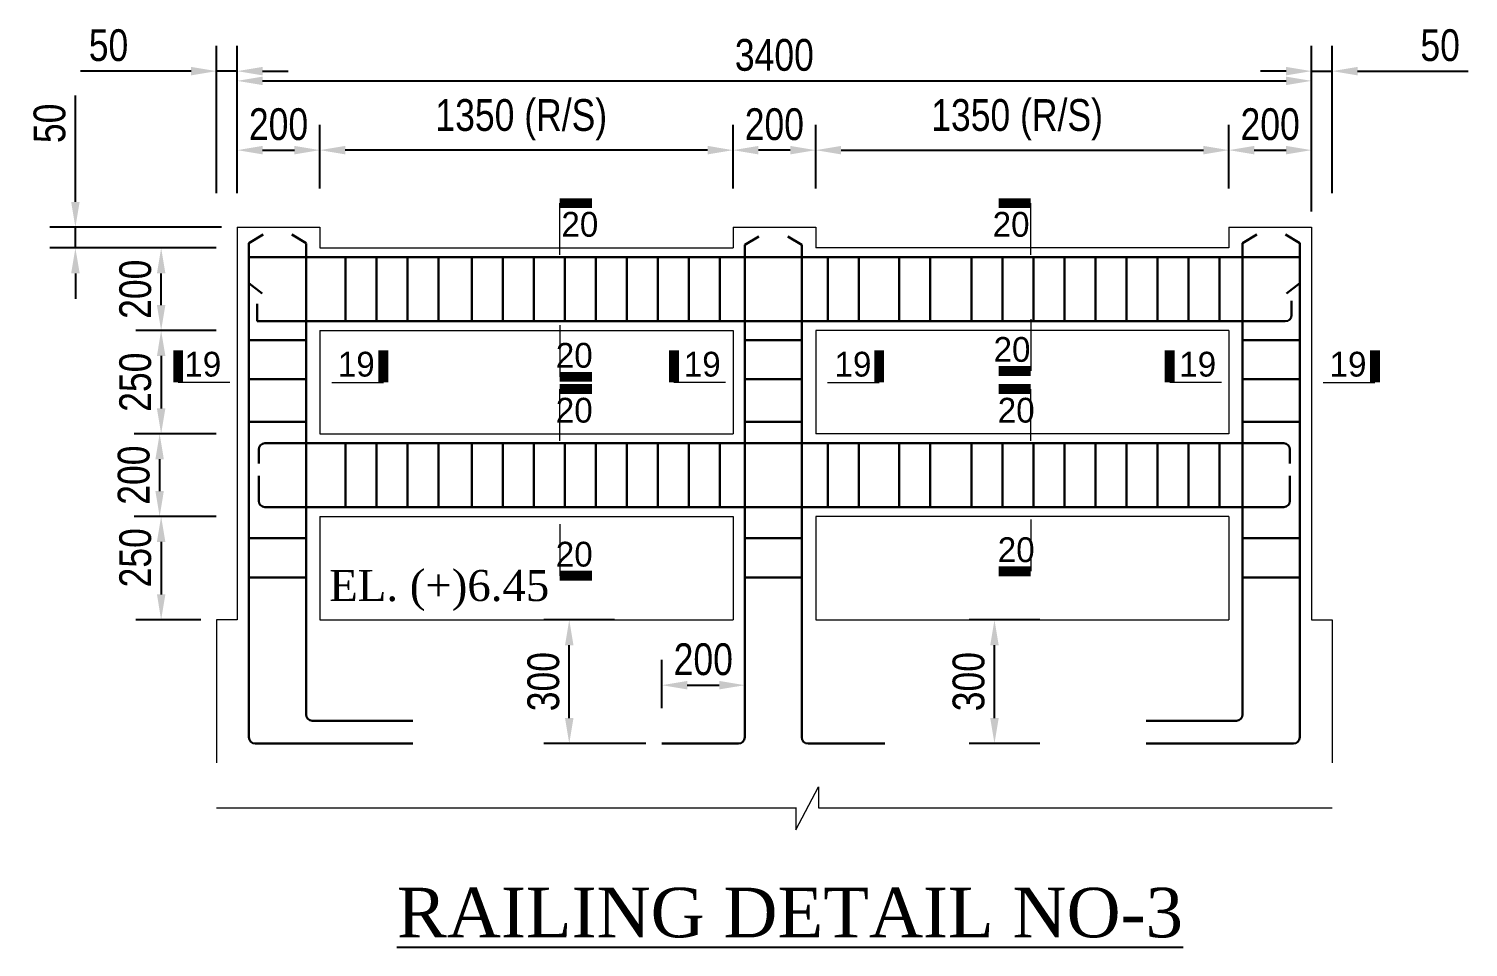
# Model space of a CAD drawing. Extents: x -426260 to 2055400, y -4304674 to -305611.
# Drawn here: x 1139900 to 1144429, y -1908759 to -1905869 of the extents above; entities that cross this region are included whole.
import ezdxf

# ---------------------------------------------------------------- set-up
doc = ezdxf.new("R2010")
doc.units = 0
doc.header["$LTSCALE"] = 300
doc.header["$MEASUREMENT"] = 0
doc.header["$PDMODE"] = 3
doc.linetypes.add('DASHED', pattern=[0.75, 0.5, -0.25])
doc.layers.get('DEFPOINTS').update_dxf_attribs({"linetype": 'CONTINUOUS'})
doc.layers.add('LINE', color=7, linetype='CONTINUOUS')
doc.layers.add('TEXT', color=10, linetype='CONTINUOUS')
doc.layers.add('ROD', color=1, linetype='CONTINUOUS', lineweight=30)
doc.styles.add('DIM', font='isocp3.shx')
doc.styles.add('SH-T2', font='arial.ttf', dxfattribs={"width": 0.8})
doc.dimstyles.new('dim_50', dxfattribs={"dimtxt": 100, "dimasz": 100, "dimexe": 50, "dimexo": 30, "dimgap": 30, "dimtad": 1, "dimdec": 0, "dimzin": 0, "dimdsep": 46, "dimtxsty": 'DIM', "dimcen": 0.09, "dimclrd": 5, "dimclre": 5, "dimclrt": 7, "dimadec": 0, "dimazin": 0, "dimtfac": 1, "dimtdec": 0, "dimtmove": 0, "dimatfit": 3, "dimfxl": 1, "dimtolj": 1, "dimtzin": 0, "dimarcsym": 1})

# ---------------------------------------------------------------- blocks, each defined once
blk = doc.blocks.new('se')
at = {"layer": 'TEXT', "color": 6, "lineweight": 9, "ltscale": 3}
blk.add_lwpolyline([(0, 0, 20, 20, 0), (0, 64.7, 0, 0, 0)], format="xyseb", dxfattribs=at)
blk.add_lwpolyline([(-104.2, 0), (0, 0)], dxfattribs=at)
blk = doc.blocks.new('*D701')
at = {"layer": 'DEFPOINTS', "color": 0, "transparency": 16777216}
for p in [(1140816, -1906251.3), (1140556, -1906422.4), (1140816, -1906422.4)]:
    blk.add_point(p, dxfattribs=at)
at = {"layer": 'LINE', "color": 5, "lineweight": -2, "transparency": 16777216}
for p, q in [((1140556, -1906372.4), (1140556, -1906171.3)), ((1140816, -1906372.4), (1140816, -1906171.3)), ((1140636, -1906251.3), (1140736, -1906251.3))]:
    blk.add_line(p, q, dxfattribs=at)
at = {"layer": 'LINE', "color": 5, "transparency": 16777216}
for points in [[(1140636, -1906237.9), (1140636, -1906264.6), (1140556, -1906251.3)], [(1140736, -1906237.9), (1140736, -1906264.6), (1140816, -1906251.3)]]:
    blk.add_solid(points, dxfattribs=at)
at = {"layer": 'LINE', "color": 7, "transparency": 16777216, "insert": (1140686, -1906170.2), "char_height": 100, "attachment_point": 5, "style": 'SH-T2'}
blk.add_mtext('\\A1;200', dxfattribs=at)
blk = doc.blocks.new('*D702')
at = {"layer": 'DEFPOINTS', "color": 0, "transparency": 16777216}
for p in [(1142116, -1906251.3), (1142116, -1906422.4), (1142376, -1906422.4)]:
    blk.add_point(p, dxfattribs=at)
at = {"layer": 'LINE', "color": 5, "lineweight": -2, "transparency": 16777216}
for p, q in [((1142116, -1906372.4), (1142116, -1906171.3)), ((1142376, -1906372.4), (1142376, -1906171.3)), ((1142296, -1906251.3), (1142196, -1906251.3))]:
    blk.add_line(p, q, dxfattribs=at)
at = {"layer": 'LINE', "color": 5, "transparency": 16777216}
for points in [[(1142196, -1906237.9), (1142196, -1906264.6), (1142116, -1906251.3)], [(1142296, -1906237.9), (1142296, -1906264.6), (1142376, -1906251.3)]]:
    blk.add_solid(points, dxfattribs=at)
at = {"layer": 'LINE', "color": 7, "transparency": 16777216, "insert": (1142246, -1906170.2), "char_height": 100, "attachment_point": 5, "style": 'SH-T2'}
blk.add_mtext('\\A1;200', dxfattribs=at)
blk = doc.blocks.new('*D703')
at = {"layer": 'DEFPOINTS', "color": 0, "transparency": 16777216}
for p in [(1143936, -1906251.3), (1143676, -1906422.4), (1143936, -1906422.4)]:
    blk.add_point(p, dxfattribs=at)
at = {"layer": 'LINE', "color": 5, "lineweight": -2, "transparency": 16777216}
for p, q in [((1143676, -1906372.4), (1143676, -1906171.3)), ((1143936, -1906372.4), (1143936, -1906171.3)), ((1143756, -1906251.3), (1143856, -1906251.3))]:
    blk.add_line(p, q, dxfattribs=at)
at = {"layer": 'LINE', "color": 5, "transparency": 16777216}
for points in [[(1143756, -1906237.9), (1143756, -1906264.6), (1143676, -1906251.3)], [(1143856, -1906237.9), (1143856, -1906264.6), (1143936, -1906251.3)]]:
    blk.add_solid(points, dxfattribs=at)
at = {"layer": 'LINE', "color": 7, "transparency": 16777216, "insert": (1143806, -1906170.2), "char_height": 100, "attachment_point": 5, "style": 'SH-T2'}
blk.add_mtext('\\A1;200', dxfattribs=at)
blk = doc.blocks.new('*D704')
at = {"layer": 'DEFPOINTS', "color": 0, "transparency": 16777216}
for p in [(1140316.6, -1906559), (1140540.2, -1906559), (1140540.2, -1906819)]:
    blk.add_point(p, dxfattribs=at)
at = {"layer": 'LINE', "color": 5, "lineweight": -2, "transparency": 16777216}
for p, q in [((1140490.2, -1906559), (1140236.6, -1906559)), ((1140316.6, -1906739), (1140316.6, -1906639)), ((1140490.2, -1906819), (1140236.6, -1906819))]:
    blk.add_line(p, q, dxfattribs=at)
at = {"layer": 'LINE', "color": 5, "transparency": 16777216}
for points in [[(1140303.3, -1906639), (1140329.9, -1906639), (1140316.6, -1906559)], [(1140303.3, -1906739), (1140329.9, -1906739), (1140316.6, -1906819)]]:
    blk.add_solid(points, dxfattribs=at)
at = {"layer": 'LINE', "color": 7, "transparency": 16777216, "insert": (1140235.6, -1906689), "char_height": 100, "attachment_point": 5, "rotation": 90, "style": 'SH-T2'}
blk.add_mtext('\\A1;200', dxfattribs=at)
blk = doc.blocks.new('*D705')
at = {"layer": 'DEFPOINTS', "color": 0, "transparency": 16777216}
for p in [(1140540.2, -1906819), (1140316.6, -1907144), (1140540.2, -1907144)]:
    blk.add_point(p, dxfattribs=at)
at = {"layer": 'LINE', "color": 5, "lineweight": -2, "transparency": 16777216}
for p, q in [((1140490.2, -1906819), (1140236.6, -1906819)), ((1140316.6, -1906899), (1140316.6, -1907064)), ((1140490.2, -1907144), (1140236.6, -1907144))]:
    blk.add_line(p, q, dxfattribs=at)
at = {"layer": 'LINE', "color": 5, "transparency": 16777216}
for points in [[(1140303.3, -1906899), (1140329.9, -1906899), (1140316.6, -1906819)], [(1140303.3, -1907064), (1140329.9, -1907064), (1140316.6, -1907144)]]:
    blk.add_solid(points, dxfattribs=at)
at = {"layer": 'LINE', "color": 7, "transparency": 16777216, "insert": (1140235.6, -1906981.5), "char_height": 100, "attachment_point": 5, "rotation": 90, "style": 'SH-T2'}
blk.add_mtext('\\A1;250', dxfattribs=at)
blk = doc.blocks.new('*D706')
at = {"layer": 'DEFPOINTS', "color": 0, "transparency": 16777216}
for p in [(1140540.2, -1907144), (1140311.8, -1907404), (1140540.2, -1907404)]:
    blk.add_point(p, dxfattribs=at)
at = {"layer": 'LINE', "color": 5, "lineweight": -2, "transparency": 16777216}
for p, q in [((1140490.2, -1907144), (1140231.8, -1907144)), ((1140311.8, -1907224), (1140311.8, -1907324)), ((1140490.2, -1907404), (1140231.8, -1907404))]:
    blk.add_line(p, q, dxfattribs=at)
at = {"layer": 'LINE', "color": 5, "transparency": 16777216}
for points in [[(1140298.5, -1907224), (1140325.1, -1907224), (1140311.8, -1907144)], [(1140298.5, -1907324), (1140325.1, -1907324), (1140311.8, -1907404)]]:
    blk.add_solid(points, dxfattribs=at)
at = {"layer": 'LINE', "color": 7, "transparency": 16777216, "insert": (1140230.7, -1907274), "char_height": 100, "attachment_point": 5, "rotation": 90, "style": 'SH-T2'}
blk.add_mtext('\\A1;200', dxfattribs=at)
blk = doc.blocks.new('*D707')
at = {"layer": 'DEFPOINTS', "color": 0, "transparency": 16777216}
for p in [(1140491.8, -1907404), (1140316.6, -1907729), (1140491.8, -1907729)]:
    blk.add_point(p, dxfattribs=at)
at = {"layer": 'LINE', "color": 5, "lineweight": -2, "transparency": 16777216}
for p, q in [((1140441.8, -1907404), (1140236.6, -1907404)), ((1140316.6, -1907484), (1140316.6, -1907649)), ((1140441.8, -1907729), (1140236.6, -1907729))]:
    blk.add_line(p, q, dxfattribs=at)
at = {"layer": 'LINE', "color": 5, "transparency": 16777216}
for points in [[(1140303.3, -1907484), (1140329.9, -1907484), (1140316.6, -1907404)], [(1140303.3, -1907649), (1140329.9, -1907649), (1140316.6, -1907729)]]:
    blk.add_solid(points, dxfattribs=at)
at = {"layer": 'LINE', "color": 7, "transparency": 16777216, "insert": (1140235.6, -1907534), "char_height": 100, "attachment_point": 5, "rotation": 90, "style": 'SH-T2'}
blk.add_mtext('\\A1;250', dxfattribs=at)
blk = doc.blocks.new('*D708')
at = {"layer": 'DEFPOINTS', "color": 0, "transparency": 16777216}
for p in [(1141600.7, -1907729), (1141793.3, -1907729), (1141892.1, -1908118.4)]:
    blk.add_point(p, dxfattribs=at)
at = {"layer": 'LINE', "color": 5, "lineweight": -2, "transparency": 16777216}
for p, q in [((1141743.3, -1907729), (1141520.7, -1907729)), ((1141600.7, -1908038.4), (1141600.7, -1907809)), ((1141842.1, -1908118.4), (1141520.7, -1908118.4))]:
    blk.add_line(p, q, dxfattribs=at)
at = {"layer": 'LINE', "color": 5, "transparency": 16777216}
for points in [[(1141587.3, -1907809), (1141614, -1907809), (1141600.7, -1907729)], [(1141587.3, -1908038.4), (1141614, -1908038.4), (1141600.7, -1908118.4)]]:
    blk.add_solid(points, dxfattribs=at)
at = {"layer": 'LINE', "color": 7, "transparency": 16777216, "insert": (1141519.6, -1907923.7), "char_height": 100, "attachment_point": 5, "rotation": 90, "style": 'SH-T2'}
blk.add_mtext('\\A1;300', dxfattribs=at)
blk = doc.blocks.new('*D709')
at = {"layer": 'DEFPOINTS', "color": 0, "transparency": 16777216}
for p in [(1142938.6, -1907729), (1143131.2, -1907729), (1143131.2, -1908118.4)]:
    blk.add_point(p, dxfattribs=at)
at = {"layer": 'LINE', "color": 5, "lineweight": -2, "transparency": 16777216}
for p, q in [((1143081.2, -1907729), (1142858.6, -1907729)), ((1142938.6, -1908038.4), (1142938.6, -1907809)), ((1143081.2, -1908118.4), (1142858.6, -1908118.4))]:
    blk.add_line(p, q, dxfattribs=at)
at = {"layer": 'LINE', "color": 5, "transparency": 16777216}
for points in [[(1142925.3, -1907809), (1142951.9, -1907809), (1142938.6, -1907729)], [(1142925.3, -1908038.4), (1142951.9, -1908038.4), (1142938.6, -1908118.4)]]:
    blk.add_solid(points, dxfattribs=at)
at = {"layer": 'LINE', "color": 7, "transparency": 16777216, "insert": (1142857.5, -1907923.7), "char_height": 100, "attachment_point": 5, "rotation": 90, "style": 'SH-T2'}
blk.add_mtext('\\A1;300', dxfattribs=at)
blk = doc.blocks.new('*D710')
at = {"layer": 'DEFPOINTS', "color": 0, "transparency": 16777216}
for p in [(1140556, -1906494), (1140046.8, -1906559), (1140540.2, -1906559)]:
    blk.add_point(p, dxfattribs=at)
at = {"layer": 'LINE', "color": 5, "lineweight": -2, "transparency": 16777216}
for p, q in [((1140046.8, -1906414), (1140046.8, -1906079.7)), ((1140506, -1906494), (1139966.8, -1906494)), ((1140046.8, -1906559), (1140046.8, -1906494)), ((1140490.2, -1906559), (1139966.8, -1906559)), ((1140046.8, -1906639), (1140046.8, -1906719))]:
    blk.add_line(p, q, dxfattribs=at)
at = {"layer": 'LINE', "color": 5, "transparency": 16777216}
for points in [[(1140033.5, -1906414), (1140060.2, -1906414), (1140046.8, -1906494)], [(1140033.5, -1906639), (1140060.2, -1906639), (1140046.8, -1906559)]]:
    blk.add_solid(points, dxfattribs=at)
at = {"layer": 'LINE', "color": 7, "transparency": 16777216, "insert": (1139965.8, -1906166.9), "char_height": 100, "attachment_point": 5, "rotation": 90, "style": 'SH-T2'}
blk.add_mtext('\\A1;50', dxfattribs=at)
blk = doc.blocks.new('*D711')
at = {"layer": 'DEFPOINTS', "color": 0, "transparency": 16777216}
for p in [(1142152.7, -1907934.9), (1141892.1, -1908056.9), (1142152.7, -1908056.9)]:
    blk.add_point(p, dxfattribs=at)
at = {"layer": 'LINE', "color": 5, "lineweight": -2, "transparency": 16777216}
for p, q in [((1141892.1, -1908006.9), (1141892.1, -1907854.9)), ((1142152.7, -1908006.9), (1142152.7, -1907854.9)), ((1141972.1, -1907934.9), (1142072.7, -1907934.9))]:
    blk.add_line(p, q, dxfattribs=at)
at = {"layer": 'LINE', "color": 5, "transparency": 16777216}
for points in [[(1141972.1, -1907921.5), (1141972.1, -1907948.2), (1141892.1, -1907934.9)], [(1142072.7, -1907921.5), (1142072.7, -1907948.2), (1142152.7, -1907934.9)]]:
    blk.add_solid(points, dxfattribs=at)
at = {"layer": 'LINE', "color": 7, "transparency": 16777216, "insert": (1142022.4, -1907853.8), "char_height": 100, "attachment_point": 5, "style": 'SH-T2'}
blk.add_mtext('\\A1;200', dxfattribs=at)

msp = doc.modelspace()

# ---------------------------------------------------------------- linework, layer by layer
at = {"layer": 'LINE', "color": 5}
for p, q in [((1140491, -1906386.4), (1140491, -1905922.6)), ((1140556, -1906386.9), (1140556, -1905922.6)), ((1143936, -1906386.9), (1143936, -1905922.6)), ((1144001, -1906386.4), (1144001, -1905922.6)), ((1140556, -1906071.3), (1140556, -1905953.3)), ((1143936, -1906444), (1143936, -1905953.3)), ((1140411, -1906002.6), (1140062.7, -1906002.6)), ((1140556, -1906002.6), (1140491, -1906002.6)), ((1140636, -1906002.6), (1140716, -1906002.6)), ((1140636, -1906033.3), (1143856, -1906033.3)), ((1143856, -1906002.6), (1143776, -1906002.6)), ((1143936, -1906002.6), (1144001, -1906002.6)), ((1144081, -1906002.6), (1144429.2, -1906002.6)), ((1140816, -1906372.4), (1140816, -1906171.3)), ((1142116, -1906372.4), (1142116, -1906171.3)), ((1142376, -1906372.4), (1142376, -1906171.3)), ((1143676, -1906372.4), (1143676, -1906171.3)), ((1142036, -1906251.3), (1140896, -1906251.3)), ((1142456, -1906251.3), (1143596, -1906251.3))]:
    msp.add_line(p, q, dxfattribs=at)
at = {"layer": 'LINE', "lineweight": 9}
for p, q in [((1140556, -1906494), (1140556, -1907729)), ((1140816, -1906559), (1142116, -1906559)), ((1143676, -1906559), (1142376, -1906559)), ((1143936, -1906559), (1143936, -1907729)), ((1140816, -1906819), (1142116, -1906819)), ((1140816, -1906819), (1140816, -1907144)), ((1142116, -1906819), (1142116, -1907144)), ((1143676, -1906819), (1142376, -1906819)), ((1142376, -1906819), (1142376, -1907144)), ((1143676, -1906819), (1143676, -1907144)), ((1140816, -1907144), (1142116, -1907144)), ((1143676, -1907144), (1142376, -1907144)), ((1140816, -1907404), (1142116, -1907404)), ((1140816, -1907404), (1140816, -1907729)), ((1142116, -1907404), (1142116, -1907729)), ((1143676, -1907404), (1142376, -1907404)), ((1142376, -1907404), (1142376, -1907729)), ((1143676, -1907404), (1143676, -1907729)), ((1140816, -1907729), (1142116, -1907729)), ((1142376, -1907729), (1143676, -1907729))]:
    msp.add_line(p, q, dxfattribs=at)
at = {"layer": 'LINE', "linetype": 'DASHED', "lineweight": 9, "ltscale": 3}
for p, q in [((1140816, -1906494), (1140816, -1906559)), ((1142116, -1906494), (1142116, -1906559)), ((1142376, -1906494), (1142376, -1906559)), ((1143676, -1906494), (1143676, -1906559)), ((1143936, -1906494), (1143936, -1906559)), ((1140491, -1907729), (1140491, -1908320.7)), ((1144001, -1907729), (1144001, -1908320.7))]:
    msp.add_line(p, q, dxfattribs=at)
at = {"layer": 'LINE', "lineweight": 15}
for p, q in [((1142313.1, -1908389.6), (1142385.1, -1908254.4)), ((1142385.1, -1908254.4), (1142385.1, -1908320.7)), ((1140491, -1908320.7), (1141461.2, -1908320.7)), ((1141461.2, -1908320.7), (1142313.1, -1908320.7)), ((1142313.1, -1908319.4), (1142313.1, -1908389.6)), ((1142385.1, -1908320.7), (1143784.1, -1908320.7)), ((1143630.6, -1908320.7), (1144001, -1908320.7))]:
    msp.add_line(p, q, dxfattribs=at)
at = {"layer": 'LINE', "linetype": 'DASHED', "lineweight": 9, "ltscale": 3}
for points in [[(1140556, -1906494), (1140816, -1906494)], [(1142116, -1906494), (1142376, -1906494)], [(1143676, -1906494), (1143936, -1906494)], [(1140556, -1907729), (1140491, -1907729)], [(1143936, -1907729), (1144001, -1907729)]]:
    msp.add_lwpolyline(points, dxfattribs=at)
at = {"layer": 'LINE', "color": 5}
for points in [[(1140411, -1905989.3), (1140411, -1906016), (1140491, -1906002.6)], [(1140636, -1905989.3), (1140636, -1906016), (1140556, -1906002.6)], [(1143856, -1905989.3), (1143856, -1906016), (1143936, -1906002.6)], [(1144081, -1905989.3), (1144081, -1906016), (1144001, -1906002.6)], [(1140636, -1906019.9), (1140636, -1906046.6), (1140556, -1906033.3)], [(1143856, -1906019.9), (1143856, -1906046.6), (1143936, -1906033.3)], [(1140896, -1906237.9), (1140896, -1906264.6), (1140816, -1906251.3)], [(1142036, -1906237.9), (1142036, -1906264.6), (1142116, -1906251.3)], [(1142456, -1906237.9), (1142456, -1906264.6), (1142376, -1906251.3)], [(1143596, -1906237.9), (1143596, -1906264.6), (1143676, -1906251.3)]]:
    msp.add_solid(points, dxfattribs=at)
at = {"layer": 'ROD'}
for p, q in [((1140592.7, -1906735.4), (1140592.7, -1906543.6)), ((1140772.5, -1906544.9), (1140772.5, -1908027.1)), ((1142152.7, -1908098.9), (1142152.7, -1906549.4)), ((1142152.7, -1906549.4), (1142152.7, -1906640.8)), ((1142332.5, -1906549.4), (1142332.5, -1908098.9)), ((1143719.4, -1906543.6), (1143719.4, -1908027.1)), ((1140592.7, -1906588.5), (1143899.2, -1906588.5)), ((1140592.7, -1908098.9), (1140592.7, -1906608)), ((1140746.7, -1906588.5), (1140723.9, -1906588.5)), ((1140896.9, -1906789.6), (1140896.9, -1906588.5)), ((1140994.4, -1906789.6), (1140994.4, -1906588.5)), ((1141091.9, -1906789.6), (1141091.9, -1906588.5)), ((1141189.4, -1906789.6), (1141189.4, -1906588.5)), ((1141294.2, -1906789.6), (1141294.2, -1906588.5)), ((1141391.7, -1906789.6), (1141391.7, -1906588.5)), ((1141489.2, -1906789.6), (1141489.2, -1906588.5)), ((1141586.7, -1906789.6), (1141586.7, -1906588.5)), ((1141684.2, -1906789.6), (1141684.2, -1906588.5)), ((1141781.7, -1906789.6), (1141781.7, -1906588.5)), ((1141879.2, -1906789.6), (1141879.2, -1906588.5)), ((1141976.7, -1906789.6), (1141976.7, -1906588.5)), ((1142074.2, -1906789.6), (1142074.2, -1906588.5)), ((1143879.7, -1906588.5), (1142246, -1906588.5)), ((1142414.4, -1906789.6), (1142414.4, -1906588.5)), ((1142511.9, -1906789.6), (1142511.9, -1906588.5)), ((1142638.6, -1906789.6), (1142638.6, -1906588.5)), ((1142736.1, -1906789.6), (1142736.1, -1906588.5)), ((1142866.1, -1906789.6), (1142866.1, -1906588.5)), ((1142963.6, -1906789.6), (1142963.6, -1906588.5)), ((1143061.1, -1906789.6), (1143061.1, -1906588.5)), ((1143158.6, -1906789.6), (1143158.6, -1906588.5)), ((1143256.1, -1906789.6), (1143256.1, -1906588.5)), ((1143353.6, -1906789.6), (1143353.6, -1906588.5)), ((1143451.1, -1906789.6), (1143451.1, -1906588.5)), ((1143548.6, -1906789.6), (1143548.6, -1906588.5)), ((1143646.1, -1906789.6), (1143646.1, -1906588.5)), ((1143899.2, -1906735.4), (1143899.2, -1906608)), ((1143899.2, -1908098.9), (1143899.2, -1906630.3)), ((1140618.7, -1906789.6), (1140618.7, -1906735)), ((1143873.2, -1906770.1), (1143873.2, -1906725)), ((1140618.7, -1906789.6), (1143853.7, -1906789.6)), ((1143853.7, -1906789.6), (1142246, -1906789.6)), ((1140592.7, -1906849.3), (1140772.5, -1906849.3)), ((1142152.7, -1906849.3), (1142272, -1906849.3)), ((1142220, -1906849.3), (1142332.5, -1906849.3)), ((1143899.2, -1906849.3), (1143719.4, -1906849.3)), ((1140592.7, -1906972.4), (1140772.5, -1906972.4)), ((1142152.7, -1906972.4), (1142272, -1906972.4)), ((1142220, -1906972.4), (1142332.5, -1906972.4)), ((1143899.2, -1906972.4), (1143719.4, -1906972.4)), ((1140592.7, -1907105.8), (1140772.5, -1907105.8)), ((1142152.7, -1907105.8), (1142272, -1907105.8)), ((1142220, -1907105.8), (1142332.5, -1907105.8)), ((1143899.2, -1907105.8), (1143719.4, -1907105.8)), ((1140643.2, -1907173.5), (1143848.7, -1907173.5)), ((1140896.9, -1907374.6), (1140896.9, -1907173.5)), ((1140994.4, -1907374.6), (1140994.4, -1907173.5)), ((1141091.9, -1907374.6), (1141091.9, -1907173.5)), ((1141189.4, -1907374.6), (1141189.4, -1907173.5)), ((1141294.2, -1907374.6), (1141294.2, -1907173.5)), ((1141391.7, -1907374.6), (1141391.7, -1907173.5)), ((1141489.2, -1907374.6), (1141489.2, -1907173.5)), ((1141586.7, -1907374.6), (1141586.7, -1907173.5)), ((1141684.2, -1907374.6), (1141684.2, -1907173.5)), ((1141781.7, -1907374.6), (1141781.7, -1907173.5)), ((1141879.2, -1907374.6), (1141879.2, -1907173.5)), ((1141976.7, -1907374.6), (1141976.7, -1907173.5)), ((1142074.2, -1907374.6), (1142074.2, -1907173.5)), ((1142414.4, -1907374.6), (1142414.4, -1907173.5)), ((1142511.9, -1907374.6), (1142511.9, -1907173.5)), ((1142638.6, -1907374.6), (1142638.6, -1907173.5)), ((1142736.1, -1907374.6), (1142736.1, -1907173.5)), ((1142866.1, -1907374.6), (1142866.1, -1907173.5)), ((1142963.6, -1907374.6), (1142963.6, -1907173.5)), ((1143061.1, -1907374.6), (1143061.1, -1907173.5)), ((1143158.6, -1907374.6), (1143158.6, -1907173.5)), ((1143256.1, -1907374.6), (1143256.1, -1907173.5)), ((1143353.6, -1907374.6), (1143353.6, -1907173.5)), ((1143451.1, -1907374.6), (1143451.1, -1907173.5)), ((1143548.6, -1907374.6), (1143548.6, -1907173.5)), ((1143646.1, -1907374.6), (1143646.1, -1907173.5)), ((1140623.7, -1907193), (1140623.7, -1907237)), ((1143868.2, -1907193), (1143868.2, -1907237)), ((1140623.7, -1907276.2), (1140623.7, -1907355.1)), ((1143868.2, -1907276.2), (1143868.2, -1907355.1)), ((1140643.2, -1907374.6), (1143848.7, -1907374.6)), ((1140592.7, -1907472.4), (1140772.5, -1907472.4)), ((1142152.7, -1907472.4), (1142272, -1907472.4)), ((1142220, -1907472.4), (1142332.5, -1907472.4)), ((1143899.2, -1907472.4), (1143719.4, -1907472.4)), ((1140592.7, -1907595.5), (1140772.5, -1907595.5)), ((1142152.7, -1907595.5), (1142272, -1907595.5)), ((1142220, -1907595.5), (1142332.5, -1907595.5)), ((1143899.2, -1907595.5), (1143719.4, -1907595.5)), ((1140792, -1908046.6), (1141108.6, -1908046.6)), ((1143699.9, -1908046.6), (1143416.3, -1908046.6)), ((1140612.2, -1908118.4), (1141108.6, -1908118.4)), ((1141892.1, -1908118.4), (1142133.2, -1908118.4)), ((1142593.1, -1908118.4), (1142352, -1908118.4)), ((1143879.7, -1908118.4), (1143416.3, -1908118.4))]:
    msp.add_line(p, q, dxfattribs=at)
for points in [[(1140592.7, -1906543.6), (1140637.1, -1906516.8)], [(1140772.5, -1906543.6), (1140728.2, -1906516.8)], [(1142152.7, -1906549.4), (1142197.1, -1906522.6)], [(1142332.5, -1906549.4), (1142288.2, -1906522.6)], [(1143719.4, -1906543.6), (1143763.7, -1906516.8)], [(1143899.2, -1906543.6), (1143854.8, -1906516.8)], [(1143899.2, -1906543.6), (1143899.2, -1906669.9), (1143857, -1906702.3)], [(1140592.7, -1906588.5), (1140592.7, -1906669.9), (1140634.9, -1906702.3)]]:
    msp.add_lwpolyline(points, dxfattribs=at)
for centre, start, end in [((1143853.7, -1906770.1), 270, 0), ((1140643.2, -1907193), 90, 180), ((1143848.7, -1907193), 0, 90), ((1140643.2, -1907355.1), 180, 270), ((1143848.7, -1907355.1), 270, 0), ((1140792, -1908027.1), 180, 270), ((1143699.9, -1908027.1), 270, 0), ((1140612.2, -1908098.9), 180, 270), ((1142133.2, -1908098.9), 270, 0), ((1142352, -1908098.9), 180, 270), ((1143879.7, -1908098.9), 270, 0)]:
    msp.add_arc(centre, 19.5, start, end, dxfattribs=at)

# ---------------------------------------------------------------- block references
at = {"layer": 'TEXT', "linetype": 'DASHED', "lineweight": 9, "yscale": 1.560000000055879, "zscale": 1.56}
for p, xscale, rotation in [((1141570.9, -1906418), -1.560000000055879, 270), ((1143052.5, -1906418), 1.560000000055879, 90), ((1141570.9, -1906964.6), 1.560000000055879, 270), ((1143052.5, -1906946.1), -1.560000000055879, 90), ((1141570.9, -1907003), -1.560000000055879, 270), ((1143052.5, -1907003), 1.560000000055879, 90), ((1141570.9, -1907590.4), 1.560000000055879, 270), ((1143052.5, -1907576.3), -1.560000000055879, 90)]:
    msp.add_blockref('se', p, dxfattribs=dict(at, xscale=xscale, rotation=rotation))
for p, xscale in [((1140370.1, -1906982), -1.560000000055879), ((1141015.7, -1906982), 1.560000000055879), ((1141930.1, -1906982), -1.560000000055879), ((1142575.7, -1906982), 1.560000000055879), ((1143490.1, -1906982), -1.560000000055879), ((1144135.7, -1906982), 1.560000000055879)]:
    msp.add_blockref('se', p, dxfattribs=dict(at, xscale=xscale))

# ---------------------------------------------------------------- texts
at = {"layer": 'LINE', "color": 7, "char_height": 100, "attachment_point": 5, "style": 'SH-T2'}
for s, insert in [('\\A1;50', (1140151, -1905921.6)), ('\\A1;3400', (1142246, -1905952.2)), ('\\A1;50', (1144340.9, -1905921.6)), ('\\A1;1350 (R/S)', (1141449.7, -1906155.7)), ('\\A1;1350 (R/S)', (1143009.7, -1906155.7))]:
    msp.add_mtext(s, dxfattribs=dict(at, insert=insert))
at = {"layer": 'LINE', "color": 4, "insert": (1141191.6, -1907637), "char_height": 97.5, "attachment_point": 5}
msp.add_mtext('{\\fTimes New Roman|b0|i0|c0|p18;\\C0;EL. (+)6.45}', dxfattribs=at)
at = {"layer": 'TEXT', "insert": (1141634, -1906485.2), "char_height": 78, "width": 158.904, "attachment_point": 5}
msp.add_mtext('20', dxfattribs=at)
at = {"layer": 'TEXT', "char_height": 78, "attachment_point": 5}
for s, insert in [('20 ', (1142990.9, -1906485.2)), ('20 ', (1141616.4, -1906897.4)), ('20 ', (1142993.8, -1906878.9)), ('19 ', (1140447.6, -1906925.3)), ('19 ', (1140930.6, -1906925.3)), ('19 ', (1142019.2, -1906925.3)), ('19 ', (1142493.4, -1906925.3)), ('19 ', (1143578.1, -1906925.3)), ('19 ', (1144051.1, -1906925.3)), ('20 ', (1141616.4, -1907070.2)), ('20 ', (1143007, -1907070.2)), ('20 ', (1141616.4, -1907523.2)), ('20 ', (1143007, -1907509.1))]:
    msp.add_mtext(s, dxfattribs=dict(at, insert=insert))
at = {"layer": 'TEXT', "color": 4, "insert": (1141058.3, -1908651.4), "char_height": 97.5, "width": 3014.326, "attachment_point": 4, "line_spacing_factor": 0.64}
msp.add_mtext('{\\fTimes New Roman|b0|i0|c0|p18;\\H1.6x;\\L\\C6;RAILING DETAIL NO-3 }', dxfattribs=at)

# ---------------------------------------------------------------- dimensions: what is measured, and where the dimension line sits
at = {"layer": 'LINE', "color": 0}
for base, p1, p2, angle, text, picture, middle in [((1140046.8, -1906559), (1140556, -1906494), (1140540.2, -1906559), 270, '50', '*D710', (1140046.8, -1906166.9)), ((1142116, -1906251.3), (1142376, -1906422.4), (1142116, -1906422.4), 180, '200', '*D702', (1142246, -1906251.3)), ((1140316.6, -1906559), (1140540.2, -1906819), (1140540.2, -1906559), 90, '200', '*D704', (1140316.6, -1906689)), ((1140311.8, -1907404), (1140540.2, -1907144), (1140540.2, -1907404), 90, '200', '*D706', (1140311.8, -1907274)), ((1140316.6, -1907729), (1140491.8, -1907404), (1140491.8, -1907729), 90, '250', '*D707', (1140316.6, -1907534))]:
    dim = msp.add_linear_dim(base=base, p1=p1, p2=p2, angle=angle, text=text, dimstyle='dim_50', override={"dimasz": 80, "dimexe": 80, "dimexo": 50, "dimtxsty": 'SH-T2'}, dxfattribs=at)
    dim.commit()
    dim.dimension.update_dxf_attribs({"geometry": picture, "text_midpoint": middle, "dimtype": 160})
for base, p1, p2, picture, middle in [((1140816, -1906251.3), (1140556, -1906422.4), (1140816, -1906422.4), '*D701', (1140686, -1906251.3)), ((1143936, -1906251.3), (1143676, -1906422.4), (1143936, -1906422.4), '*D703', (1143806, -1906251.3))]:
    dim = msp.add_linear_dim(base=base, p1=p1, p2=p2, text='200', dimstyle='dim_50', override={"dimasz": 80, "dimexe": 80, "dimexo": 50, "dimtxsty": 'SH-T2'}, dxfattribs=at)
    dim.commit()
    dim.dimension.update_dxf_attribs({"geometry": picture, "text_midpoint": middle, "dimtype": 160})
for base, p1, p2, text, picture, middle in [((1140316.6, -1907144), (1140540.2, -1906819), (1140540.2, -1907144), '250', '*D705', (1140235.6, -1906981.5)), ((1141600.7, -1907729), (1141892.1, -1908118.4), (1141793.3, -1907729), '300', '*D708', (1141519.6, -1907923.7)), ((1142938.6, -1907729), (1143131.2, -1908118.4), (1143131.2, -1907729), '300', '*D709', (1142857.5, -1907923.7))]:
    dim = msp.add_linear_dim(base=base, p1=p1, p2=p2, angle=90, text=text, dimstyle='dim_50', override={"dimasz": 80, "dimexe": 80, "dimexo": 50, "dimtxsty": 'SH-T2'}, dxfattribs=at)
    dim.commit()
    dim.dimension.update_dxf_attribs({"geometry": picture, "text_midpoint": middle})
dim = msp.add_linear_dim(base=(1142152.7, -1907934.9), p1=(1141892.1, -1908056.9), p2=(1142152.7, -1908056.9), text='200', dimstyle='dim_50', override={"dimasz": 80, "dimexe": 80, "dimexo": 50, "dimtxsty": 'SH-T2'}, dxfattribs=at)
dim.commit()
dim.dimension.update_dxf_attribs({"geometry": '*D711', "text_midpoint": (1142022.4, -1907853.8)})

doc.saveas('drawing.dxf')
